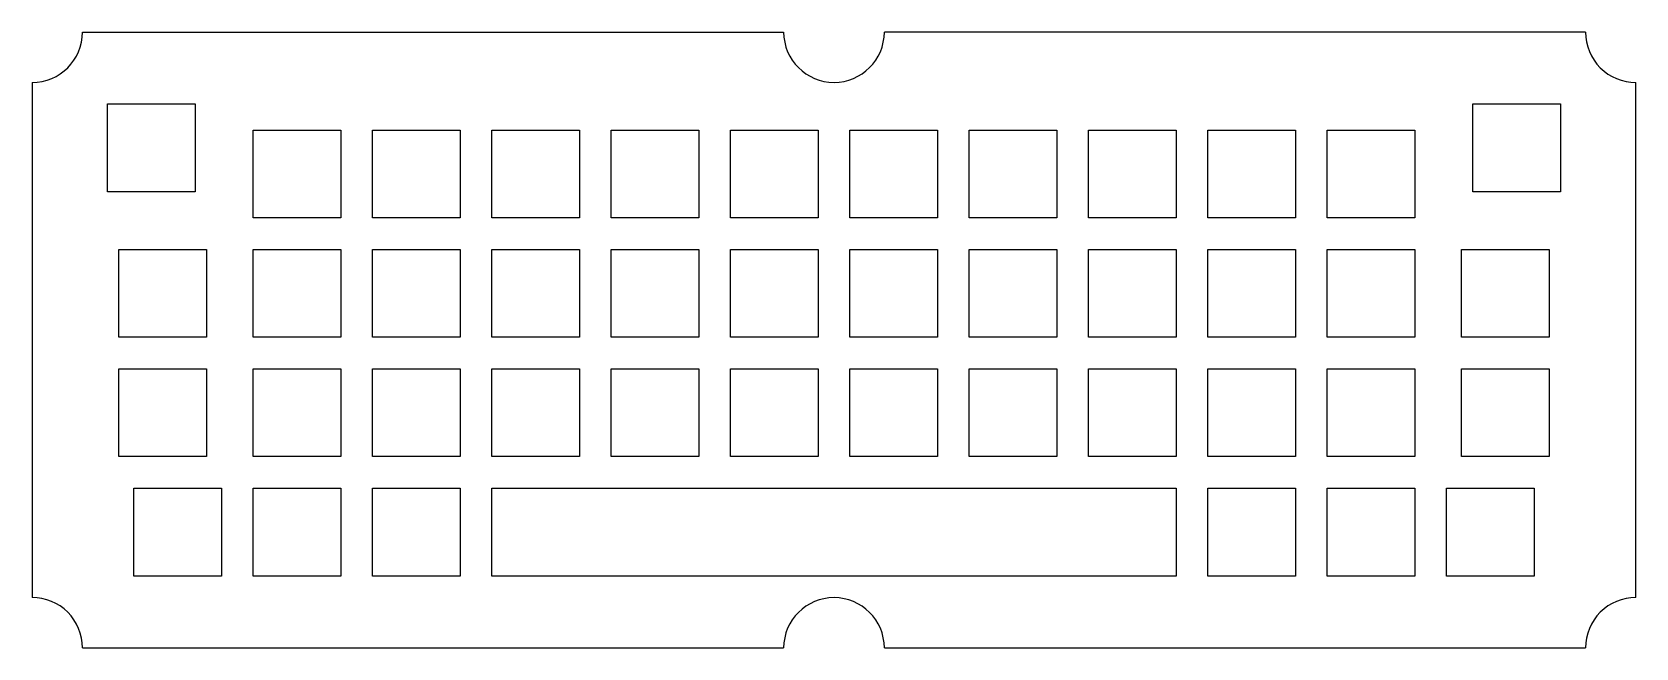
# Model space of a CAD drawing. Extents: x 240 to 496, y 189 to 287.
import ezdxf

# ---------------------------------------------------------------- set-up
doc = ezdxf.new("R2010")
doc.units = 0
doc.layers.add('Layer_1', color=7, linetype='CONTINUOUS')

msp = doc.modelspace()

# ---------------------------------------------------------------- linework, layer by layer
at = {"layer": 'Layer_1', "color": 7}
for points in [[(248.19223, 287.149154), (360.11225, 287.149154)], [(488.10285, 287.149154), (376.18537, 287.149154)], [(240.15567, 279.112594), (240.15567, 196.95883)], [(496.14195, 196.95883), (496.14195, 279.112594)], [(252.20543, 261.693274), (252.20543, 275.693754)], [(252.20543, 275.693754), (266.20591, 275.693754)], [(266.20591, 275.693754), (266.20591, 261.693274)], [(470.09171, 261.693274), (470.09171, 275.693754)], [(470.09171, 275.693754), (484.09219, 275.693754)], [(484.09219, 275.693754), (484.09219, 261.693274)], [(275.42357, 257.525134), (275.42357, 271.525614)], [(275.42357, 271.525614), (289.42405, 271.525614)], [(289.42405, 271.525614), (289.42405, 257.525134)], [(294.47357, 257.525134), (294.47357, 271.525614)], [(294.47357, 271.525614), (308.47405, 271.525614)], [(308.47405, 271.525614), (308.47405, 257.525134)], [(313.52357, 257.525134), (313.52357, 271.525614)], [(313.52357, 271.525614), (327.52405, 271.525614)], [(327.52405, 271.525614), (327.52405, 257.525134)], [(332.57357, 257.525134), (332.57357, 271.525614)], [(332.57357, 271.525614), (346.57405, 271.525614)], [(346.57405, 271.525614), (346.57405, 257.525134)], [(351.62357, 257.525134), (351.62357, 271.525614)], [(351.62357, 271.525614), (365.62405, 271.525614)], [(365.62405, 271.525614), (365.62405, 257.525134)], [(370.67357, 257.525134), (370.67357, 271.525614)], [(370.67357, 271.525614), (384.67405, 271.525614)], [(384.67405, 271.525614), (384.67405, 257.525134)], [(389.72357, 257.525134), (389.72357, 271.525614)], [(389.72357, 271.525614), (403.72405, 271.525614)], [(403.72405, 271.525614), (403.72405, 257.525134)], [(408.77357, 257.525134), (408.77357, 271.525614)], [(408.77357, 271.525614), (422.77405, 271.525614)], [(422.77405, 271.525614), (422.77405, 257.525134)], [(427.82357, 257.525134), (427.82357, 271.525614)], [(427.82357, 271.525614), (441.82405, 271.525614)], [(441.82405, 271.525614), (441.82405, 257.525134)], [(446.87357, 257.525134), (446.87357, 271.525614)], [(446.87357, 271.525614), (460.87405, 271.525614)], [(460.87405, 271.525614), (460.87405, 257.525134)], [(266.20591, 261.693274), (252.20543, 261.693274)], [(484.09219, 261.693274), (470.09171, 261.693274)], [(289.42405, 257.525134), (275.42357, 257.525134)], [(308.47405, 257.525134), (294.47357, 257.525134)], [(327.52405, 257.525134), (313.52357, 257.525134)], [(346.57405, 257.525134), (332.57357, 257.525134)], [(365.62405, 257.525134), (351.62357, 257.525134)], [(384.67405, 257.525134), (370.67357, 257.525134)], [(403.72405, 257.525134), (389.72357, 257.525134)], [(422.77405, 257.525134), (408.77357, 257.525134)], [(441.82405, 257.525134), (427.82357, 257.525134)], [(460.87405, 257.525134), (446.87357, 257.525134)], [(253.99359, 238.475131), (253.99359, 252.475611)], [(253.99359, 252.475611), (267.99153, 252.475611)], [(267.99153, 252.475611), (267.99153, 238.475131)], [(275.42357, 238.475131), (275.42357, 252.475611)], [(275.42357, 252.475611), (289.42405, 252.475611)], [(289.42405, 252.475611), (289.42405, 238.475131)], [(294.47357, 238.475131), (294.47357, 252.475611)], [(294.47357, 252.475611), (308.47405, 252.475611)], [(308.47405, 252.475611), (308.47405, 238.475131)], [(313.52357, 238.475131), (313.52357, 252.475611)], [(313.52357, 252.475611), (327.52405, 252.475611)], [(327.52405, 252.475611), (327.52405, 238.475131)], [(332.57357, 238.475131), (332.57357, 252.475611)], [(332.57357, 252.475611), (346.57405, 252.475611)], [(346.57405, 252.475611), (346.57405, 238.475131)], [(351.62357, 238.475131), (351.62357, 252.475611)], [(351.62357, 252.475611), (365.62405, 252.475611)], [(365.62405, 252.475611), (365.62405, 238.475131)], [(370.67357, 238.475131), (370.67357, 252.475611)], [(370.67357, 252.475611), (384.67405, 252.475611)], [(384.67405, 252.475611), (384.67405, 238.475131)], [(389.72357, 238.475131), (389.72357, 252.475611)], [(389.72357, 252.475611), (403.72405, 252.475611)], [(403.72405, 252.475611), (403.72405, 238.475131)], [(408.77357, 238.475131), (408.77357, 252.475611)], [(408.77357, 252.475611), (422.77405, 252.475611)], [(422.77405, 252.475611), (422.77405, 238.475131)], [(427.82357, 238.475131), (427.82357, 252.475611)], [(427.82357, 252.475611), (441.82405, 252.475611)], [(441.82405, 252.475611), (441.82405, 238.475131)], [(446.87357, 238.475131), (446.87357, 252.475611)], [(446.87357, 252.475611), (460.87405, 252.475611)], [(460.87405, 252.475611), (460.87405, 238.475131)], [(468.30609, 238.475131), (468.30609, 252.475611)], [(468.30609, 252.475611), (482.30403, 252.475611)], [(482.30403, 252.475611), (482.30403, 238.475131)], [(267.99153, 238.475131), (253.99359, 238.475131)], [(289.42405, 238.475131), (275.42357, 238.475131)], [(308.47405, 238.475131), (294.47357, 238.475131)], [(327.52405, 238.475131), (313.52357, 238.475131)], [(346.57405, 238.475131), (332.57357, 238.475131)], [(365.62405, 238.475131), (351.62357, 238.475131)], [(384.67405, 238.475131), (370.67357, 238.475131)], [(403.72405, 238.475131), (389.72357, 238.475131)], [(422.77405, 238.475131), (408.77357, 238.475131)], [(441.82405, 238.475131), (427.82357, 238.475131)], [(460.87405, 238.475131), (446.87357, 238.475131)], [(482.30403, 238.475131), (468.30609, 238.475131)], [(253.99359, 219.425131), (253.99359, 233.425611)], [(253.99359, 233.425611), (267.99153, 233.425611)], [(267.99153, 233.425611), (267.99153, 219.425131)], [(275.42357, 219.425131), (275.42357, 233.425611)], [(275.42357, 233.425611), (289.42405, 233.425611)], [(289.42405, 233.425611), (289.42405, 219.425131)], [(294.47357, 219.425131), (294.47357, 233.425611)], [(294.47357, 233.425611), (308.47405, 233.425611)], [(308.47405, 233.425611), (308.47405, 219.425131)], [(313.52357, 219.425131), (313.52357, 233.425611)], [(313.52357, 233.425611), (327.52405, 233.425611)], [(327.52405, 233.425611), (327.52405, 219.425131)], [(332.57357, 219.425131), (332.57357, 233.425611)], [(332.57357, 233.425611), (346.57405, 233.425611)], [(346.57405, 233.425611), (346.57405, 219.425131)], [(351.62357, 219.425131), (351.62357, 233.425611)], [(351.62357, 233.425611), (365.62405, 233.425611)], [(365.62405, 233.425611), (365.62405, 219.425131)], [(370.67357, 219.425131), (370.67357, 233.425611)], [(370.67357, 233.425611), (384.67405, 233.425611)], [(384.67405, 233.425611), (384.67405, 219.425131)], [(389.72357, 219.425131), (389.72357, 233.425611)], [(389.72357, 233.425611), (403.72405, 233.425611)], [(403.72405, 233.425611), (403.72405, 219.425131)], [(408.77357, 219.425131), (408.77357, 233.425611)], [(408.77357, 233.425611), (422.77405, 233.425611)], [(422.77405, 233.425611), (422.77405, 219.425131)], [(427.82357, 219.425131), (427.82357, 233.425611)], [(427.82357, 233.425611), (441.82405, 233.425611)], [(441.82405, 233.425611), (441.82405, 219.425131)], [(446.87357, 219.425131), (446.87357, 233.425611)], [(446.87357, 233.425611), (460.87405, 233.425611)], [(460.87405, 233.425611), (460.87405, 219.425131)], [(468.30609, 219.425131), (468.30609, 233.425611)], [(468.30609, 233.425611), (482.30403, 233.425611)], [(482.30403, 233.425611), (482.30403, 219.425131)], [(267.99153, 219.425131), (253.99359, 219.425131)], [(289.42405, 219.425131), (275.42357, 219.425131)], [(308.47405, 219.425131), (294.47357, 219.425131)], [(327.52405, 219.425131), (313.52357, 219.425131)], [(346.57405, 219.425131), (332.57357, 219.425131)], [(365.62405, 219.425131), (351.62357, 219.425131)], [(384.67405, 219.425131), (370.67357, 219.425131)], [(403.72405, 219.425131), (389.72357, 219.425131)], [(422.77405, 219.425131), (408.77357, 219.425131)], [(441.82405, 219.425131), (427.82357, 219.425131)], [(460.87405, 219.425131), (446.87357, 219.425131)], [(482.30403, 219.425131), (468.30609, 219.425131)], [(256.37357, 200.375131), (256.37357, 214.375611)], [(256.37357, 214.375611), (270.37405, 214.375611)], [(270.37405, 214.375611), (270.37405, 200.375131)], [(275.42357, 200.375131), (275.42357, 214.375611)], [(275.42357, 214.375611), (289.42405, 214.375611)], [(289.42405, 214.375611), (289.42405, 200.375131)], [(294.47357, 200.375131), (294.47357, 214.375611)], [(294.47357, 214.375611), (308.47405, 214.375611)], [(308.47405, 214.375611), (308.47405, 200.375131)], [(313.52357, 200.375131), (313.52357, 214.375611)], [(313.52357, 214.375611), (422.77405, 214.375611)], [(422.77405, 214.375611), (422.77405, 200.375131)], [(427.82357, 200.375131), (427.82357, 214.375611)], [(427.82357, 214.375611), (441.82405, 214.375611)], [(441.82405, 214.375611), (441.82405, 200.375131)], [(446.87357, 200.375131), (446.87357, 214.375611)], [(446.87357, 214.375611), (460.87405, 214.375611)], [(460.87405, 214.375611), (460.87405, 200.375131)], [(465.92357, 200.375131), (465.92357, 214.375611)], [(465.92357, 214.375611), (479.92405, 214.375611)], [(479.92405, 214.375611), (479.92405, 200.375131)], [(270.37405, 200.375131), (256.37357, 200.375131)], [(289.42405, 200.375131), (275.42357, 200.375131)], [(308.47405, 200.375131), (294.47357, 200.375131)], [(422.77405, 200.375131), (313.52357, 200.375131)], [(441.82405, 200.375131), (427.82357, 200.375131)], [(460.87405, 200.375131), (446.87357, 200.375131)], [(479.92405, 200.375131), (465.92357, 200.375131)], [(248.19223, 188.92227), (360.11225, 188.92227)], [(376.18537, 188.92227), (488.10285, 188.92227)]]:
    msp.add_lwpolyline(points, dxfattribs=at)
for points in [[(240.15781, 279.110308), (244.59635, 279.110312), (248.1945, 282.708465), (248.19453, 287.147013)], [(360.11327, 287.147013), (360.12437, 282.716362), (363.71929, 279.130506), (368.14995, 279.130506)], [(368.14995, 279.130506), (372.58062, 279.130506), (376.1755, 282.716362), (376.18664, 287.147013)], [(488.10513, 287.147013), (488.10514, 285.015528), (488.95187, 282.971345), (490.45907, 281.464168)], [(490.45907, 281.464168), (491.96627, 279.956991), (494.01046, 279.110281), (496.14195, 279.110308)], [(245.84072, 194.60337), (244.33354, 196.11057), (242.28935, 196.95731), (240.15786, 196.95731)], [(248.19458, 188.9205), (248.19461, 191.05198), (247.34789, 193.09617), (245.84072, 194.60337)], [(368.14995, 196.937), (363.71929, 196.937), (360.12441, 193.35115), (360.11327, 188.9205)], [(376.18664, 188.9205), (376.17554, 193.35115), (372.58062, 196.937), (368.14995, 196.937)], [(490.45903, 194.60341), (488.95183, 193.09621), (488.10511, 191.052), (488.10513, 188.9205)], [(496.14195, 196.95731), (494.01044, 196.95734), (491.96623, 196.11061), (490.45903, 194.60341)]]:
    msp.add_open_spline(points, degree=3, dxfattribs=at)

doc.saveas('drawing.dxf')
